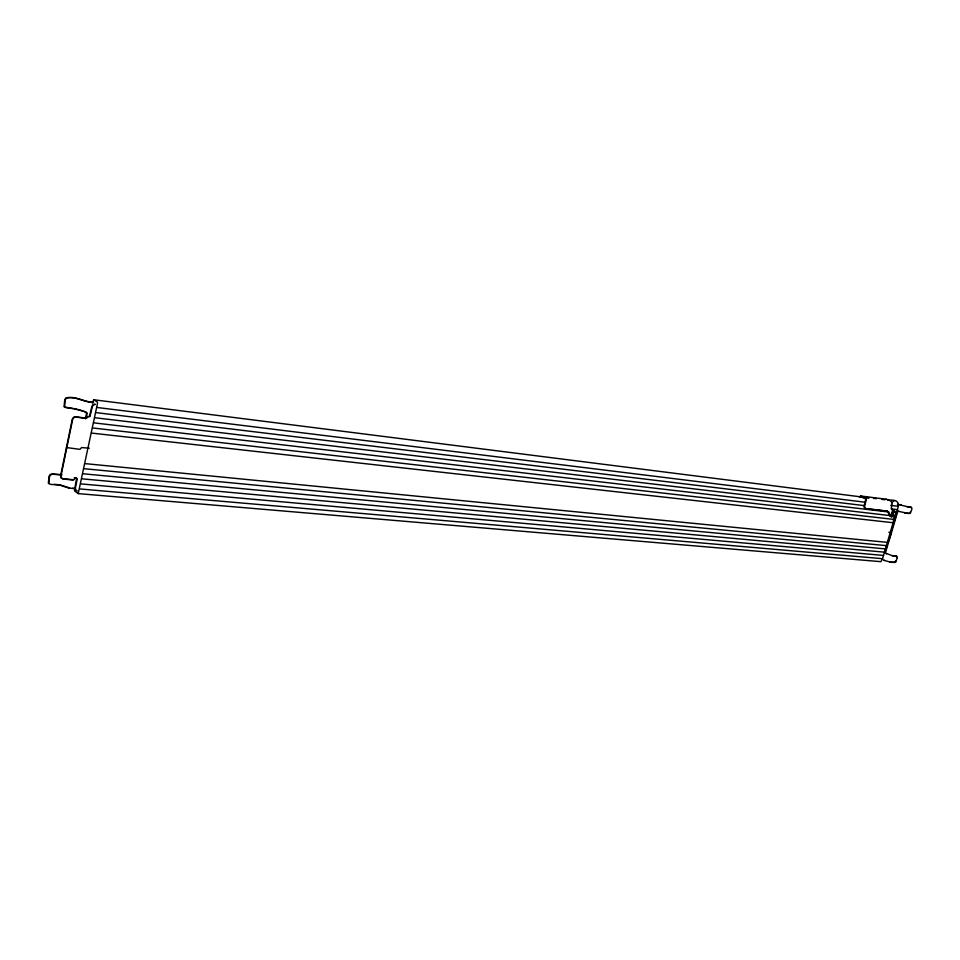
<?xml version="1.0" encoding="UTF-8"?>
<svg xmlns="http://www.w3.org/2000/svg" width="960" height="960" viewBox="0 0 960 960"><rect width="100%" height="100%" fill="white"/><g stroke="black" fill="none" stroke-linecap="round" stroke-linejoin="round"><path stroke-width="1.44" d="M74.436 489.72L74.64 491.028L78.204 493.608L880.932 561.672L882.552 558.684L893.088 522.852C893.712 514.284 907.296 498.084 888.036 500.304M896.736 557.628L896.292 555.96L892.224 555.624L885.348 553.08L897.624 511.896L898.236 511.284L908.976 513.588L910.392 512.04M893.928 515.004L895.392 515.568L893.652 516.648L891.18 514.68L891.924 512.208L893.664 511.128L895.788 512.46L895.92 514.404M895.128 511.704L893.388 512.772L892.644 515.256L893.652 516.648M85.452 418.836L86.664 413.004L84.288 411.552M86.184 417.648L87.084 413.268L86.304 412.128C79.068 409.524 71.232 408.636 64.044 406.692L64.764 399.648L65.856 397.908C75.384 395.556 83.892 402.072 93.264 402.264M92.472 403.068L93.648 399.744L868.692 497.856M886.86 546.012L884.82 552.864L886.512 553.848M887.676 543.276L891.468 532.536L888.876 532.26M891.36 530.94L896.688 513.06M895.764 560.868L894.348 562.44L890.94 562.272L883.632 560.268M859.332 496.944L860.784 496.008L886.476 499.272L891.516 501.192L892.188 502.932L891.324 508.056L892.38 509.916M859.86 497.148L863.448 497.04M893.256 501.504L893.988 501.048M93.648 399.744L97.32 401.976L97.536 403.26L78.204 493.608M892.428 516.228L891.06 516.708L889.824 515.748L887.532 511.272M892.956 516.432L891.6 516.912L890.352 515.952L888.612 511.944L886.86 511.056L865.152 508.464L864.156 507.516L864.18 505.572L865.932 498.984L860.592 496.68M74.184 477.852L76.008 477.756L77.22 479.16L75.324 488.268L75.696 490.128M94.932 404.148L93 404.676L91.884 406.404L89.496 416.316L86.928 416.556L85.776 418.08L75.492 416.808L73.476 417.312L72.324 419.052L60.6 475.848L61.008 477.744L62.712 478.704L72.984 479.688M95.364 404.412L93.432 404.94L92.316 406.668L89.928 416.58L88.008 416.796L86.364 418.416L75.84 417.072L73.824 417.576L72.672 419.316L60.936 476.136L61.344 478.032L63.048 478.992L73.548 480.072L75.264 478.08L76.428 478.056M885.612 499.38L886.476 499.272M54.36 484.356L59.964 484.824L69.816 487.98M61.344 474.876L52.5 474.252L50.616 474.864L49.524 476.604L48.84 483.516M72.564 488.22L75.312 488.46M79.776 488.94L882.552 558.684M75.564 488.748L68.868 488.088L59.268 484.956L50.412 484.368L48.348 483.204L49.044 476.304L50.124 474.564L52.008 473.94L62.04 474.744M80.832 483.888L883.524 555.432M81.888 478.824L884.496 552.168M82.944 473.772L885.468 548.916M84 468.696L886.44 545.652M85.056 463.62L887.412 542.388M65.628 407.628L73.008 408.396M89.292 448.224L81.624 447.54L79.932 449.352L66.444 447.54M91.44 433.068L893.268 522.744M92.508 427.956L894.252 519.468M93.576 422.832L890.772 515.664M887.388 511.26L865.68 508.68L864.696 507.72L864.72 505.776L866.472 498.636L860.784 496.008M94.644 417.708L888.768 512.004M95.712 412.584L864.48 505.644M891.24 508.884L897.192 509.604M96.792 407.448L865.464 502.272M890.736 505.392L898.164 506.316M93.528 402.504C84.168 402.504 75.792 395.832 66.348 398.184L65.256 399.924L64.548 406.968M897.444 504.372L911.436 507.588M866.292 497.4L869.148 497.76M873.432 498.312L876.288 498.672M882 499.392L884.856 499.752M899.664 504.516L901.14 504.828M74.484 408.552L76.8 409.044M892.572 509.964L894.168 511.104M883.668 560.112L884.568 560.352M898.272 511.164L899.172 511.404M906.804 506.628L911.496 507.24L911.94 508.968L910.332 513.36L904.836 513.192M892.128 555.708L896.844 556.176L897.288 557.844L895.704 562.2L890.184 562.212M78.048 409.464L83.04 411.144M891.852 509.712L894.696 511.308M891.924 512.208L893.388 512.772M891.18 514.68L892.644 515.256M77.304 491.016L75.276 489.816L74.904 487.968L76.632 478.14M891.324 501.852L891.66 502.728M894.66 512.532L893.664 511.128"/></g></svg>
